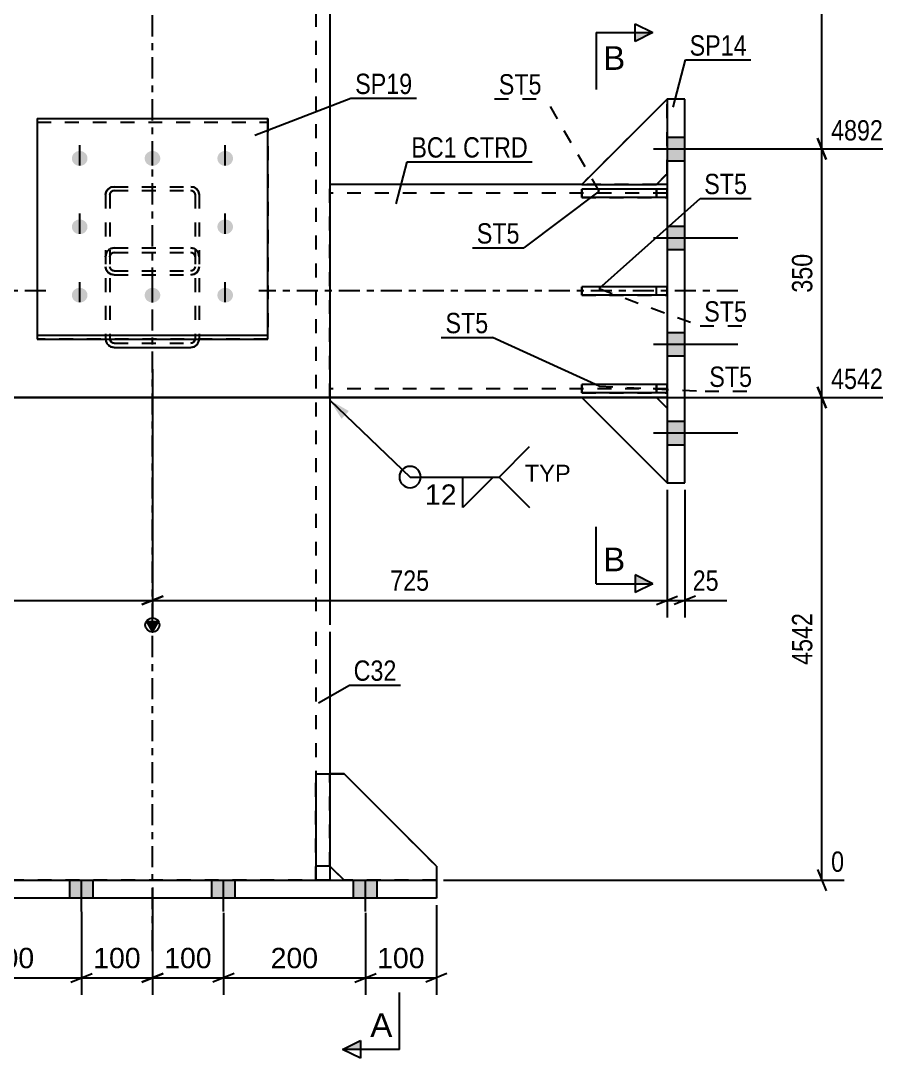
# Model space of a CAD drawing. Header units: millimetres. Extents: x -127 to 467, y -181 to 239.
# Drawn here: x -18.6 to 103.5, y -25.1 to 121.1 of the extents above; entities that cross this region are included whole.
import ezdxf

# ---------------------------------------------------------------- set-up
doc = ezdxf.new("R2010")
doc.units = ezdxf.units.MM
doc.linetypes.add('DXK_LINE_DOT2', pattern=[3.9198, 1.9599, -1.9599])
doc.linetypes.add('DXK_LINE_DOT3', pattern=[5.9187, 2.979, -0.9799, 0.9799, -0.9799])
doc.styles.add('Arial', font='ARIAL.TTF', dxfattribs={"height": 0.2})
doc.styles.add('Arial Narrow', font='ARIALN.TTF', dxfattribs={"height": 0.2})

# ---------------------------------------------------------------- blocks, each defined once
blk = doc.blocks.new('Bolt-339278888-2284 - 2271')
at = {"linetype": 'Continuous'}
for points in [[(-10.25, 100.62), (-10.48, 100.64), (-10.7, 100.71), (-10.89, 100.82), (-11.07, 100.97), (-11.2, 101.14), (-11.29, 101.34), (-11.34, 101.56), (-11.34, 101.78), (-11.29, 102), (-11.2, 102.2), (-11.07, 102.37), (-10.89, 102.52), (-10.7, 102.63), (-10.48, 102.7), (-10.25, 102.72), (-10.02, 102.7), (-9.8, 102.63), (-9.6, 102.52), (-9.43, 102.37), (-9.3, 102.2), (-9.2, 102), (-9.15, 101.78), (-9.15, 101.56), (-9.2, 101.34), (-9.3, 101.14), (-9.43, 100.97), (-9.6, 100.82), (-9.8, 100.71), (-10.02, 100.64)], [(0, 100.62), (-0.23, 100.64), (-0.45, 100.71), (-0.64, 100.82), (-0.82, 100.97), (-0.95, 101.14), (-1.04, 101.34), (-1.09, 101.56), (-1.09, 101.78), (-1.04, 102), (-0.95, 102.2), (-0.82, 102.37), (-0.64, 102.52), (-0.45, 102.63), (-0.23, 102.7), (0, 102.72), (0.23, 102.7), (0.45, 102.63), (0.65, 102.52), (0.82, 102.37), (0.95, 102.2), (1.05, 102), (1.1, 101.78), (1.1, 101.56), (1.05, 101.34), (0.95, 101.14), (0.82, 100.97), (0.65, 100.82), (0.45, 100.71), (0.23, 100.64)], [(10.25, 100.62), (10.02, 100.64), (9.8, 100.71), (9.61, 100.82), (9.43, 100.97), (9.3, 101.14), (9.21, 101.34), (9.16, 101.56), (9.16, 101.78), (9.21, 102), (9.3, 102.2), (9.43, 102.37), (9.61, 102.52), (9.8, 102.63), (10.02, 102.7), (10.25, 102.72), (10.48, 102.7), (10.7, 102.63), (10.9, 102.52), (11.07, 102.37), (11.2, 102.2), (11.3, 102), (11.35, 101.78), (11.35, 101.56), (11.3, 101.34), (11.2, 101.14), (11.07, 100.97), (10.9, 100.82), (10.7, 100.71), (10.48, 100.64)], [(-10.25, 91), (-10.48, 91.03), (-10.7, 91.09), (-10.89, 91.2), (-11.07, 91.35), (-11.2, 91.52), (-11.29, 91.72), (-11.34, 91.93), (-11.34, 92.15), (-11.29, 92.36), (-11.2, 92.56), (-11.07, 92.73), (-10.89, 92.87), (-10.7, 92.98), (-10.48, 93.05), (-10.25, 93.07), (-10.02, 93.05), (-9.8, 92.98), (-9.6, 92.87), (-9.43, 92.73), (-9.3, 92.56), (-9.2, 92.36), (-9.15, 92.15), (-9.15, 91.93), (-9.2, 91.72), (-9.3, 91.52), (-9.43, 91.35), (-9.6, 91.2), (-9.8, 91.09), (-10.02, 91.03)], [(10.25, 91), (10.02, 91.03), (9.8, 91.09), (9.61, 91.2), (9.43, 91.35), (9.3, 91.52), (9.21, 91.72), (9.16, 91.93), (9.16, 92.15), (9.21, 92.36), (9.3, 92.56), (9.43, 92.73), (9.61, 92.87), (9.8, 92.98), (10.02, 93.05), (10.25, 93.07), (10.48, 93.05), (10.7, 92.98), (10.9, 92.87), (11.07, 92.73), (11.2, 92.56), (11.3, 92.36), (11.35, 92.15), (11.35, 91.93), (11.3, 91.72), (11.2, 91.52), (11.07, 91.35), (10.9, 91.2), (10.7, 91.09), (10.48, 91.03)], [(-10.25, 81.37), (-10.48, 81.4), (-10.7, 81.46), (-10.89, 81.57), (-11.07, 81.71), (-11.2, 81.89), (-11.29, 82.09), (-11.34, 82.3), (-11.34, 82.51), (-11.29, 82.73), (-11.2, 82.92), (-11.07, 83.1), (-10.89, 83.24), (-10.7, 83.35), (-10.48, 83.42), (-10.25, 83.44), (-10.02, 83.42), (-9.8, 83.35), (-9.6, 83.24), (-9.43, 83.1), (-9.3, 82.92), (-9.2, 82.73), (-9.15, 82.51), (-9.15, 82.3), (-9.2, 82.09), (-9.3, 81.89), (-9.43, 81.71), (-9.6, 81.57), (-9.8, 81.46), (-10.02, 81.4)], [(0, 81.37), (-0.23, 81.4), (-0.45, 81.46), (-0.64, 81.57), (-0.82, 81.71), (-0.95, 81.89), (-1.04, 82.09), (-1.09, 82.3), (-1.09, 82.51), (-1.04, 82.73), (-0.95, 82.92), (-0.82, 83.1), (-0.64, 83.24), (-0.45, 83.35), (-0.23, 83.42), (0, 83.44), (0.23, 83.42), (0.45, 83.35), (0.65, 83.24), (0.82, 83.1), (0.95, 82.92), (1.05, 82.73), (1.1, 82.51), (1.1, 82.3), (1.05, 82.09), (0.95, 81.89), (0.82, 81.71), (0.65, 81.57), (0.45, 81.46), (0.23, 81.4)], [(10.25, 81.37), (10.02, 81.4), (9.8, 81.46), (9.61, 81.57), (9.43, 81.71), (9.3, 81.89), (9.21, 82.09), (9.16, 82.3), (9.16, 82.51), (9.21, 82.73), (9.3, 82.92), (9.43, 83.1), (9.61, 83.24), (9.8, 83.35), (10.02, 83.42), (10.25, 83.44), (10.48, 83.42), (10.7, 83.35), (10.9, 83.24), (11.07, 83.1), (11.2, 82.92), (11.3, 82.73), (11.35, 82.51), (11.35, 82.3), (11.3, 82.09), (11.2, 81.89), (11.07, 81.71), (10.9, 81.57), (10.7, 81.46), (10.48, 81.4)]]:
    blk.add_hatch(color=1, dxfattribs=at).paths.add_polyline_path(points)
at = {"color": 1, "linetype": 'Continuous'}
for p, q in [((-10.25, 100.68), (-10.25, 103.52)), ((0, 100.68), (0, 103.52)), ((10.25, 100.68), (10.25, 103.52)), ((-10.25, 91.05), (-10.25, 93.89)), ((10.25, 91.05), (10.25, 93.89)), ((-10.25, 81.41), (-10.25, 84.25)), ((0, 81.41), (0, 84.25)), ((10.25, 81.41), (10.25, 84.25))]:
    blk.add_line(p, q, dxfattribs=at)
blk = doc.blocks.new('Part-339278888-2419 - 2271')
at = {"color": 2, "linetype": 'Continuous'}
for p, q in [((72.5, 110), (60.5, 98)), ((71, 98), (72.5, 99.5)), ((60.5, 98), (71, 98))]:
    blk.add_line(p, q, dxfattribs=at)
at = {"color": 7, "linetype": 'DXK_LINE_DOT2'}
blk.add_line((72.5, 99.5), (72.5, 110), dxfattribs=at)
blk = doc.blocks.new('Part-339278888-2292 - 2271')
at = {"color": 2, "linetype": 'Continuous'}
for p, q in [((72.5, 69.85), (60.5, 69.85)), ((60.5, 68.65), (60.5, 69.85)), ((72.5, 69.85), (72.5, 68.65)), ((72.5, 68.65), (60.5, 68.65))]:
    blk.add_line(p, q, dxfattribs=at)
at = {"color": 7, "linetype": 'DXK_LINE_DOT2'}
blk.add_line((71, 68.65), (71, 69.85), dxfattribs=at)
blk = doc.blocks.new('Part-339278888-2289 - 2271')
at = {"color": 2, "linetype": 'Continuous'}
for p, q in [((-16.25, 107.31), (-16.25, 76.22)), ((-16.25, 107.31), (16.25, 107.31)), ((16.25, 76.22), (16.25, 107.31)), ((-16.25, 76.77), (16.25, 76.77)), ((-16.25, 76.22), (16.25, 76.22))]:
    blk.add_line(p, q, dxfattribs=at)
at = {"color": 7, "linetype": 'DXK_LINE_DOT2'}
blk.add_line((-16.25, 106.76), (16.25, 106.76), dxfattribs=at)
blk = doc.blocks.new('Part-339278888-2291 - 2271')
at = {"color": 7, "linetype": 'DXK_LINE_DOT2'}
for p, q in [((72.5, 69.85), (60.5, 69.85)), ((60.5, 69.85), (60.5, 68.65)), ((71, 69.85), (71, 68.65)), ((72.5, 68.65), (72.5, 69.85)), ((60.5, 68.65), (72.5, 68.65))]:
    blk.add_line(p, q, dxfattribs=at)
blk = doc.blocks.new('Part-339278888-2420 - 2271')
at = {"color": 2, "linetype": 'Continuous'}
for p, q in [((72.5, 83.6), (60.5, 83.6)), ((60.5, 82.4), (60.5, 83.6)), ((72.5, 83.6), (72.5, 82.4)), ((72.5, 82.4), (60.5, 82.4))]:
    blk.add_line(p, q, dxfattribs=at)
at = {"color": 7, "linetype": 'DXK_LINE_DOT2'}
blk.add_line((71, 82.4), (71, 83.6), dxfattribs=at)
blk = doc.blocks.new('Part-339278888-2295 - 2271')
at = {"color": 2, "linetype": 'Continuous'}
for p, q in [((-72.5, 98), (-71, 98)), ((-60.5, 98), (-25, 98)), ((-72.5, 68), (-71, 68)), ((-60.5, 68), (-25, 68))]:
    blk.add_line(p, q, dxfattribs=at)
at = {"color": 7, "linetype": 'DXK_LINE_DOT2'}
for p, q in [((-72.5, 68), (-72.5, 98)), ((-71, 98), (-60.5, 98)), ((-25, 98), (-25, 68)), ((-72.5, 96.8), (-25, 96.8)), ((-72.5, 69.2), (-25, 69.2)), ((-71, 68), (-60.5, 68))]:
    blk.add_line(p, q, dxfattribs=at)
at = {"color": 7, "linetype": 'DXK_LINE_DOT3'}
blk.add_line((-15, 83), (-82.5, 83), dxfattribs=at)
blk = doc.blocks.new('Part-339278888-2375 - 2271')
at = {"color": 7, "linetype": 'DXK_LINE_DOT2'}
for p, q in [((25, 2), (25, 15)), ((25, 15), (27, 15)), ((27, 15), (40, 2)), ((27, 0), (25, 2)), ((40, 2), (40, 0)), ((40, 0), (27, 0))]:
    blk.add_line(p, q, dxfattribs=at)
blk = doc.blocks.new('Part-339278888-2422 - 2271')
at = {"color": 7, "linetype": 'DXK_LINE_DOT2'}
for p, q in [((72.5, 83.6), (60.5, 83.6)), ((60.5, 83.6), (60.5, 82.4)), ((71, 82.4), (71, 83.6)), ((72.5, 82.4), (72.5, 83.6)), ((60.5, 82.4), (72.5, 82.4))]:
    blk.add_line(p, q, dxfattribs=at)
blk = doc.blocks.new('Part-339278888-2416 - 2271')
at = {"color": 7, "linetype": 'DXK_LINE_DOT2'}
for p, q in [((60.5, 68), (71, 68)), ((72.5, 56), (60.5, 68)), ((71, 68), (72.5, 66.5)), ((72.5, 66.5), (72.5, 56))]:
    blk.add_line(p, q, dxfattribs=at)
blk = doc.blocks.new('Part-339278888-2373 - 2271')
at = {"color": 7, "linetype": 'DXK_LINE_DOT2'}
for p, q in [((-6.6, 96.57), (-6.51, 97)), ((-6.6, 96.57), (-6.6, 76.31)), ((-6.51, 97), (-6.25, 97.36)), ((-6.25, 97.36), (-5.86, 97.61)), ((-5.95, 96.78), (-6, 96.57)), ((-6, 96.57), (-6, 76.31)), ((-5.82, 96.96), (-5.95, 96.78)), ((-5.86, 97.61), (-5.4, 97.69)), ((-5.63, 97.09), (-5.82, 96.96)), ((-5.4, 97.13), (-5.63, 97.09)), ((-5.4, 97.69), (5.4, 97.69)), ((-5.4, 97.13), (5.4, 97.13)), ((5.4, 97.69), (5.86, 97.61)), ((5.63, 97.09), (5.4, 97.13)), ((5.83, 96.96), (5.63, 97.09)), ((5.96, 96.78), (5.83, 96.96)), ((5.86, 97.61), (6.25, 97.36)), ((6, 96.57), (5.96, 96.78)), ((6, 96.57), (6, 76.31)), ((6.25, 97.36), (6.51, 97)), ((6.51, 97), (6.6, 96.57)), ((6.6, 96.57), (6.6, 76.31)), ((-6.51, 88.29), (-6.6, 87.8)), ((-6, 87.8), (-5.95, 88.04)), ((-5.95, 88.04), (-5.82, 88.25)), ((-5.4, 89.08), (-5.86, 88.98)), ((-5.82, 88.25), (-5.63, 88.39)), ((-5.63, 88.39), (-5.4, 88.44)), ((-5.4, 89.08), (5.4, 89.08)), ((-5.4, 88.44), (5.4, 88.44)), ((5.86, 88.98), (5.4, 89.08)), ((5.4, 88.44), (5.63, 88.39)), ((5.63, 88.39), (5.83, 88.25)), ((5.83, 88.25), (5.96, 88.04)), ((5.96, 88.04), (6, 87.8)), ((6.6, 87.8), (6.51, 88.29)), ((-6.51, 85.99), (-6.6, 86.42)), ((-6, 86.42), (-5.95, 86.2)), ((5.96, 86.2), (6, 86.42)), ((6.6, 86.42), (6.51, 85.99)), ((-6.25, 85.62), (-6.51, 85.99)), ((-5.86, 85.37), (-6.25, 85.62)), ((-5.95, 86.2), (-5.82, 86.02)), ((-5.4, 85.29), (-5.86, 85.37)), ((-5.82, 86.02), (-5.63, 85.9)), ((-5.63, 85.9), (-5.4, 85.85)), ((-5.4, 85.85), (5.4, 85.85)), ((-5.4, 85.29), (5.4, 85.29)), ((5.4, 85.85), (5.63, 85.9)), ((5.86, 85.37), (5.4, 85.29)), ((5.63, 85.9), (5.83, 86.02)), ((5.83, 86.02), (5.96, 86.2)), ((6.25, 85.62), (5.86, 85.37)), ((6.51, 85.99), (6.25, 85.62)), ((-6.6, 76.31), (-6.51, 75.82)), ((-5.95, 76.06), (-6, 76.31)), ((-5.82, 75.85), (-5.95, 76.06)), ((5.96, 76.06), (5.83, 75.85)), ((6, 76.31), (5.96, 76.06)), ((6.51, 75.82), (6.6, 76.31)), ((-5.86, 75.13), (-5.4, 75.03)), ((-5.63, 75.72), (-5.82, 75.85)), ((-5.4, 75.67), (-5.63, 75.72)), ((-5.4, 75.67), (5.4, 75.67)), ((-5.4, 75.03), (5.4, 75.03)), ((5.63, 75.72), (5.4, 75.67)), ((5.4, 75.03), (5.86, 75.13)), ((5.83, 75.85), (5.63, 75.72))]:
    blk.add_line(p, q, dxfattribs=at)
for centre, start, end in [((-5.35, 87.85), 114.32, 159.2417), ((5.35, 87.85), 20.7583, 65.68), ((-5.35, 76.26), 200.7583, 245.68), ((5.35, 76.26), 294.32, 339.2417)]:
    blk.add_arc(centre, 1.24, start, end, dxfattribs=at)
blk = doc.blocks.new('Part-339278888-2385 - 2271')
at = {"color": 7, "linetype": 'DXK_LINE_DOT2'}
for p, q in [((-6.51, 97), (-6.6, 96.57)), ((-6.6, 96.57), (-6.6, 76.31)), ((-6.25, 97.36), (-6.51, 97)), ((-5.86, 97.61), (-6.25, 97.36)), ((-6, 96.57), (-5.95, 96.78)), ((-6, 96.57), (-6, 76.31)), ((-5.95, 96.78), (-5.82, 96.96)), ((-5.4, 97.69), (-5.86, 97.61)), ((-5.82, 96.96), (-5.63, 97.09)), ((-5.63, 97.09), (-5.4, 97.13)), ((-5.4, 97.69), (5.4, 97.69)), ((-5.4, 97.13), (5.4, 97.13)), ((5.86, 97.61), (5.4, 97.69)), ((5.4, 97.13), (5.63, 97.09)), ((5.63, 97.09), (5.83, 96.96)), ((5.83, 96.96), (5.96, 96.78)), ((6.25, 97.36), (5.86, 97.61)), ((5.96, 96.78), (6, 96.57)), ((6, 96.57), (6, 76.31)), ((6.51, 97), (6.25, 97.36)), ((6.6, 96.57), (6.51, 97)), ((6.6, 96.57), (6.6, 76.31)), ((-6.6, 87.8), (-6.51, 88.29)), ((-5.95, 88.04), (-6, 87.8)), ((-5.82, 88.25), (-5.95, 88.04)), ((-5.86, 88.98), (-5.4, 89.08)), ((-5.63, 88.39), (-5.82, 88.25)), ((-5.4, 88.44), (-5.63, 88.39)), ((-5.4, 89.08), (5.4, 89.08)), ((-5.4, 88.44), (5.4, 88.44)), ((5.4, 89.08), (5.86, 88.98)), ((5.63, 88.39), (5.4, 88.44)), ((5.83, 88.25), (5.63, 88.39)), ((5.96, 88.04), (5.83, 88.25)), ((6, 87.8), (5.96, 88.04)), ((6.51, 88.29), (6.6, 87.8)), ((-6.6, 86.42), (-6.51, 85.99)), ((-5.95, 86.2), (-6, 86.42)), ((6, 86.42), (5.96, 86.2)), ((6.51, 85.99), (6.6, 86.42)), ((-6.51, 85.99), (-6.25, 85.62)), ((-6.25, 85.62), (-5.86, 85.37)), ((-5.82, 86.02), (-5.95, 86.2)), ((-5.86, 85.37), (-5.4, 85.29)), ((-5.63, 85.9), (-5.82, 86.02)), ((-5.4, 85.85), (-5.63, 85.9)), ((-5.4, 85.85), (5.4, 85.85)), ((-5.4, 85.29), (5.4, 85.29)), ((5.63, 85.9), (5.4, 85.85)), ((5.4, 85.29), (5.86, 85.37)), ((5.83, 86.02), (5.63, 85.9)), ((5.96, 86.2), (5.83, 86.02)), ((5.86, 85.37), (6.25, 85.62)), ((6.25, 85.62), (6.51, 85.99)), ((-6.58, 76.22), (-6.6, 76.31)), ((-6, 76.31), (-5.95, 76.06)), ((-5.95, 76.06), (-5.82, 75.85)), ((5.83, 75.85), (5.96, 76.06)), ((5.96, 76.06), (6, 76.31)), ((6.6, 76.31), (6.59, 76.22)), ((-5.82, 75.85), (-5.63, 75.72)), ((-5.63, 75.72), (-5.4, 75.67)), ((-5.4, 75.67), (5.4, 75.67)), ((5.4, 75.67), (5.63, 75.72)), ((5.63, 75.72), (5.83, 75.85))]:
    blk.add_line(p, q, dxfattribs=at)
at = {"color": 2, "linetype": 'Continuous'}
for p, q in [((-6.51, 75.82), (-6.58, 76.22)), ((6.59, 76.22), (6.51, 75.82)), ((-5.4, 75.03), (-5.86, 75.13)), ((-5.4, 75.03), (5.4, 75.03)), ((5.86, 75.13), (5.4, 75.03))]:
    blk.add_line(p, q, dxfattribs=at)
at = {"color": 7, "linetype": 'DXK_LINE_DOT2'}
for centre, start, end in [((-5.35, 87.85), 114.32, 159.2417), ((5.35, 87.85), 20.7583, 65.68)]:
    blk.add_arc(centre, 1.24, start, end, dxfattribs=at)
at = {"color": 2, "linetype": 'Continuous'}
for centre, start, end in [((-5.35, 76.26), 200.7583, 245.68), ((5.35, 76.26), 294.32, 339.2417)]:
    blk.add_arc(centre, 1.24, start, end, dxfattribs=at)
blk = doc.blocks.new('Part-339278888-2400 - 2271')
at = {"color": 2, "linetype": 'Continuous'}
for p, q in [((72.5, 110), (72.5, 56)), ((75, 110), (72.5, 110)), ((75, 56), (75, 110)), ((72.5, 56), (75, 56))]:
    blk.add_line(p, q, dxfattribs=at)
blk = doc.blocks.new('Part-339278888-2417 - 2271')
at = {"color": 2, "linetype": 'Continuous'}
for p, q in [((60.5, 68), (71, 68)), ((60.5, 68), (72.5, 56)), ((71, 68), (72.5, 66.5))]:
    blk.add_line(p, q, dxfattribs=at)
at = {"color": 7, "linetype": 'DXK_LINE_DOT2'}
blk.add_line((72.5, 66.5), (72.5, 56), dxfattribs=at)
blk = doc.blocks.new('Part-339278888-2418 - 2271')
at = {"color": 7, "linetype": 'DXK_LINE_DOT2'}
for p, q in [((72.5, 110), (60.5, 98)), ((72.5, 99.5), (72.5, 110)), ((71, 98), (72.5, 99.5)), ((60.5, 98), (71, 98))]:
    blk.add_line(p, q, dxfattribs=at)
blk = doc.blocks.new('Part-339278888-2421 - 2271')
at = {"color": 2, "linetype": 'Continuous'}
for p, q in [((72.5, 97.35), (60.5, 97.35)), ((60.5, 96.15), (60.5, 97.35)), ((72.5, 97.35), (72.5, 96.15)), ((72.5, 96.15), (60.5, 96.15))]:
    blk.add_line(p, q, dxfattribs=at)
at = {"color": 7, "linetype": 'DXK_LINE_DOT2'}
blk.add_line((71, 96.15), (71, 97.35), dxfattribs=at)
blk = doc.blocks.new('Part-339278888-2423 - 2271')
at = {"color": 7, "linetype": 'DXK_LINE_DOT2'}
for p, q in [((72.5, 97.35), (60.5, 97.35)), ((60.5, 97.35), (60.5, 96.15)), ((71, 97.35), (71, 96.15)), ((72.5, 96.15), (72.5, 97.35)), ((60.5, 96.15), (72.5, 96.15))]:
    blk.add_line(p, q, dxfattribs=at)
blk = doc.blocks.new('Part-339278888-2430 - 2271')
at = {"color": 2, "linetype": 'Continuous'}
for p, q in [((60.5, 98), (25, 98)), ((72.5, 98), (71, 98)), ((60.5, 68), (25, 68)), ((72.5, 68), (71, 68))]:
    blk.add_line(p, q, dxfattribs=at)
at = {"color": 7, "linetype": 'DXK_LINE_DOT2'}
for p, q in [((25, 68), (25, 98)), ((71, 98), (60.5, 98)), ((72.5, 98), (72.5, 68)), ((72.5, 96.8), (25, 96.8)), ((72.5, 69.2), (25, 69.2)), ((71, 68), (60.5, 68))]:
    blk.add_line(p, q, dxfattribs=at)
at = {"color": 7, "linetype": 'DXK_LINE_DOT3'}
blk.add_line((82.5, 83), (15, 83), dxfattribs=at)
blk = doc.blocks.new('Part-339278888-2436 - 2271')
at = {"color": 7, "linetype": 'DXK_LINE_DOT2'}
for p, q in [((-16.25, 107.31), (-16.25, 76.22)), ((-16.25, 107.31), (16.25, 107.31)), ((-16.25, 106.76), (16.25, 106.76)), ((16.25, 107.31), (16.25, 76.22)), ((-16.25, 76.77), (16.25, 76.77)), ((16.25, 76.22), (-16.25, 76.22))]:
    blk.add_line(p, q, dxfattribs=at)
blk = doc.blocks.new('Part-339278888-2442 - 2271')
at = {"color": 2, "linetype": 'Continuous'}
for p, q in [((27, 15), (25, 15)), ((40, 2), (27, 15)), ((27, 0), (25, 2)), ((40, 2), (40, 0))]:
    blk.add_line(p, q, dxfattribs=at)
at = {"color": 7, "linetype": 'DXK_LINE_DOT2'}
for p, q in [((25, 2), (25, 15)), ((40, 0), (27, 0))]:
    blk.add_line(p, q, dxfattribs=at)
blk = doc.blocks.new('Part-339278888-2443 - 2271')
at = {"color": 7, "linetype": 'DXK_LINE_DOT2'}
for p, q in [((23, 0), (23, 15)), ((23, 15), (25, 15)), ((25, 15), (25, 0)), ((25, 2), (23, 2)), ((25, 0), (23, 0))]:
    blk.add_line(p, q, dxfattribs=at)
blk = doc.blocks.new('Bolt-339278888-2452 - 2271')
at = {"linetype": 'Continuous'}
for points in [[(-28.35, 0), (-31.65, 0), (-31.65, -2.5), (-28.35, -2.5)], [(-28.35, 0), (-31.65, 0), (-31.65, -2.5), (-28.35, -2.5)], [(-28.35, 0), (-31.65, 0), (-31.65, -2.5), (-28.35, -2.5)], [(-28.35, 0), (-31.65, 0), (-31.65, -2.5), (-28.35, -2.5)], [(-8.35, 0), (-11.65, 0), (-11.65, -2.5), (-8.35, -2.5)], [(-8.35, 0), (-11.65, 0), (-11.65, -2.5), (-8.35, -2.5)], [(11.65, 0), (8.35, 0), (8.35, -2.5), (11.65, -2.5)], [(11.65, 0), (8.35, 0), (8.35, -2.5), (11.65, -2.5)], [(31.65, 0), (28.35, 0), (28.35, -2.5), (31.65, -2.5)], [(31.65, 0), (28.35, 0), (28.35, -2.5), (31.65, -2.5)], [(31.65, 0), (28.35, 0), (28.35, -2.5), (31.65, -2.5)], [(31.65, 0), (28.35, 0), (28.35, -2.5), (31.65, -2.5)]]:
    blk.add_hatch(color=1, dxfattribs=at).paths.add_polyline_path(points)
at = {"color": 1, "linetype": 'Continuous'}
for p, q in [((-31.65, -2.5), (-31.65, 0)), ((-31.65, -2.5), (-31.65, 0)), ((-31.65, -2.5), (-31.65, 0)), ((-31.65, -2.5), (-31.65, 0)), ((-30, -4.4), (-30, 0)), ((-30, -4.4), (-30, 0)), ((-30, -4.4), (-30, 0)), ((-30, -4.4), (-30, 0)), ((-28.35, -2.5), (-28.35, 0)), ((-28.35, -2.5), (-28.35, 0)), ((-28.35, -2.5), (-28.35, 0)), ((-28.35, -2.5), (-28.35, 0)), ((-11.65, -2.5), (-11.65, 0)), ((-11.65, -2.5), (-11.65, 0)), ((-10, -4.4), (-10, 0)), ((-10, -4.4), (-10, 0)), ((-8.35, -2.5), (-8.35, 0)), ((-8.35, -2.5), (-8.35, 0)), ((8.35, -2.5), (8.35, 0)), ((8.35, -2.5), (8.35, 0)), ((10, -4.4), (10, 0)), ((10, -4.4), (10, 0)), ((11.65, -2.5), (11.65, 0)), ((11.65, -2.5), (11.65, 0)), ((28.35, -2.5), (28.35, 0)), ((28.35, -2.5), (28.35, 0)), ((28.35, -2.5), (28.35, 0)), ((28.35, -2.5), (28.35, 0)), ((30, -4.4), (30, 0)), ((30, -4.4), (30, 0)), ((30, -4.4), (30, 0)), ((30, -4.4), (30, 0)), ((31.65, -2.5), (31.65, 0)), ((31.65, -2.5), (31.65, 0)), ((31.65, -2.5), (31.65, 0)), ((31.65, -2.5), (31.65, 0))]:
    blk.add_line(p, q, dxfattribs=at)
blk = doc.blocks.new('Bolt-339278888-2453 - 2271')
at = {"color": 1, "linetype": 'DXK_LINE_DOT2'}
for p, q in [((-10.25, 100.68), (-10.25, 103.52)), ((0, 100.68), (0, 103.52)), ((10.25, 100.68), (10.25, 103.52)), ((-10.25, 91.05), (-10.25, 93.89)), ((10.25, 91.05), (10.25, 93.89)), ((-10.25, 81.41), (-10.25, 84.25)), ((0, 81.41), (0, 84.25)), ((10.25, 81.41), (10.25, 84.25))]:
    blk.add_line(p, q, dxfattribs=at)
blk = doc.blocks.new('Bolt-339278888-2456 - 2271')
at = {"linetype": 'Continuous'}
for points in [[(72.5, 104.65), (72.5, 101.35), (75, 101.35), (75, 104.65)], [(72.5, 104.65), (72.5, 101.35), (75, 101.35), (75, 104.65)], [(72.5, 104.65), (72.5, 101.35), (75, 101.35), (75, 104.65)], [(72.5, 92.15), (72.5, 88.85), (75, 88.85), (75, 92.15)], [(72.5, 92.15), (72.5, 88.85), (75, 88.85), (75, 92.15)], [(72.5, 77.15), (72.5, 73.85), (75, 73.85), (75, 77.15)], [(72.5, 77.15), (72.5, 73.85), (75, 73.85), (75, 77.15)], [(72.5, 64.65), (72.5, 61.35), (75, 61.35), (75, 64.65)], [(72.5, 64.65), (72.5, 61.35), (75, 61.35), (75, 64.65)], [(72.5, 64.65), (72.5, 61.35), (75, 61.35), (75, 64.65)]]:
    blk.add_hatch(color=1, dxfattribs=at).paths.add_polyline_path(points)
at = {"color": 1, "linetype": 'Continuous'}
for p, q in [((72.5, 104.65), (75, 104.65)), ((72.5, 104.65), (75, 104.65)), ((72.5, 104.65), (75, 104.65)), ((70.6, 103), (82.5, 103)), ((70.6, 103), (82.5, 103)), ((70.6, 103), (82.5, 103)), ((72.5, 101.35), (75, 101.35)), ((72.5, 101.35), (75, 101.35)), ((72.5, 101.35), (75, 101.35)), ((72.5, 92.15), (75, 92.15)), ((72.5, 92.15), (75, 92.15)), ((70.6, 90.5), (82.5, 90.5)), ((70.6, 90.5), (82.5, 90.5)), ((72.5, 88.85), (75, 88.85)), ((72.5, 88.85), (75, 88.85)), ((72.5, 77.15), (75, 77.15)), ((72.5, 77.15), (75, 77.15)), ((70.6, 75.5), (82.5, 75.5)), ((70.6, 75.5), (82.5, 75.5)), ((72.5, 73.85), (75, 73.85)), ((72.5, 73.85), (75, 73.85)), ((72.5, 64.65), (75, 64.65)), ((72.5, 64.65), (75, 64.65)), ((72.5, 64.65), (75, 64.65)), ((70.6, 63), (82.5, 63)), ((70.6, 63), (82.5, 63)), ((70.6, 63), (82.5, 63)), ((72.5, 61.35), (75, 61.35)), ((72.5, 61.35), (75, 61.35)), ((72.5, 61.35), (75, 61.35))]:
    blk.add_line(p, q, dxfattribs=at)
blk = doc.blocks.new('Part-339278888-2459 - 2271')
at = {"linetype": 'Continuous'}
blk.add_hatch(color=2, dxfattribs=at).paths.add_polyline_path([(0, 35.06), (-0.8, 36.46), (0.8, 36.46)])
at = {"color": 7, "linetype": 'DXK_LINE_DOT3'}
for p, q in [((0, 36), (0, 130)), ((0, -10), (0, 35))]:
    blk.add_line(p, q, dxfattribs=at)
at = {"color": 7, "linetype": 'DXK_LINE_DOT2'}
for p, q in [((23, 130), (23, 36)), ((23, 35), (23, 0)), ((25, 15), (25, 0)), ((25, 0), (-25, 0))]:
    blk.add_line(p, q, dxfattribs=at)
at = {"color": 2, "linetype": 'Continuous'}
for p, q in [((25, 130), (25, 36)), ((0, 35.06), (-0.8, 36.46)), ((-0.8, 36.46), (0.8, 36.46)), ((0.8, 36.46), (0, 35.06)), ((25, 35), (25, 15))]:
    blk.add_line(p, q, dxfattribs=at)
blk.add_circle((0, 35.96), 1, dxfattribs=at)
blk = doc.blocks.new('Part-339278888-2464 - 2271')
at = {"color": 2, "linetype": 'Continuous'}
for p, q in [((-40, -2.5), (-40, 0)), ((-40, 0), (40, 0)), ((40, 0), (40, -2.5)), ((40, -2.5), (-40, -2.5))]:
    blk.add_line(p, q, dxfattribs=at)
blk = doc.blocks.new('Part-339278888-2466 - 2271')
at = {"color": 2, "linetype": 'Continuous'}
for p, q in [((23, 15), (23, 0)), ((23, 15), (25, 15)), ((25, 15), (25, 0)), ((25, 2), (23, 2)), ((23, 0), (25, 0))]:
    blk.add_line(p, q, dxfattribs=at)
blk = doc.blocks.new('StraightDimension-339278888-14869 - 2271')
at = {"color": 7, "linetype": 'Continuous'}
for p, q in [((0, -1), (0, -16.13)), ((-10, -4.46), (-10, -16.13)), ((-11.5, -14.33), (-8.5, -13.13)), ((1.5, -13.13), (-1.5, -14.33)), ((-10, -13.73), (0, -13.73))]:
    blk.add_line(p, q, dxfattribs=at)
at = {"color": 0}
blk.add_wipeout([(-1.06, -12.98), (-1.06, -8.78), (-8.94, -8.78), (-8.94, -12.98)], dxfattribs=at)
at = {"color": 3, "style": 'Arial'}
blk.add_text('100', height=2.865, dxfattribs=at).set_placement((-8.34, -12.38))
blk = doc.blocks.new('StraightDimension-339278888-14866 - 2271')
at = {"color": 7, "linetype": 'Continuous'}
for p, q in [((40, -3.5), (40, -16.13)), ((30, -4.57), (30, -16.13)), ((28.5, -14.33), (31.5, -13.13)), ((41.5, -13.13), (38.5, -14.33)), ((30, -13.73), (40, -13.73))]:
    blk.add_line(p, q, dxfattribs=at)
at = {"color": 0}
blk.add_wipeout([(38.94, -12.98), (38.94, -8.78), (31.06, -8.78), (31.06, -12.98)], dxfattribs=at)
at = {"color": 3, "style": 'Arial'}
blk.add_text('100', height=2.865, dxfattribs=at).set_placement((31.66, -12.38))
blk = doc.blocks.new('StraightDimension-339278888-15033 - 2271')
at = {"color": 7, "linetype": 'Continuous'}
for p, q in [((-90.21, 101.5), (-91.41, 104.5)), ((-79.02, 103), (-99.43, 103)), ((-90.81, 68), (-90.81, 103)), ((-91.41, 69.5), (-90.21, 66.5)), ((71.5, 68), (-99.43, 68))]:
    blk.add_line(p, q, dxfattribs=at)
at = {"color": 0}
blk.add_wipeout([(-91.56, 88.84), (-95.76, 88.84), (-95.76, 82.16), (-91.56, 82.16)], dxfattribs=at)
at = {"color": 3, "style": 'Arial Narrow'}
blk.add_text('350', height=2.863, rotation=90.0002, dxfattribs=at).set_placement((-92.16, 82.76))
at = {"color": 0, "linetype": 'Continuous'}
blk.add_wipeout([(-91.51, 103.6), (-91.51, 107.8), (-100.03, 107.8), (-100.03, 103.6)], dxfattribs=at)
at = {"color": 3, "linetype": 'Continuous', "style": 'Arial Narrow'}
blk.add_text('4892', height=2.863, dxfattribs=at).set_placement((-99.43, 104.2))
blk = doc.blocks.new('StraightDimension-339278888-5265 - 2271')
at = {"color": 7, "linetype": 'Continuous'}
for p, q in [((72.5, 55), (72.5, 37.03)), ((75, 55), (75, 37.03)), ((71, 38.83), (74, 40.03)), ((76.5, 40.03), (73.5, 38.83)), ((72.5, 39.43), (75, 39.43)), ((75, 39.43), (80.91, 39.43)), ((75, 39.43), (80.91, 39.43))]:
    blk.add_line(p, q, dxfattribs=at)
at = {"color": 0}
blk.add_wipeout([(80.38, 40.18), (80.38, 44.38), (75.52, 44.38), (75.52, 40.18)], dxfattribs=at)
at = {"color": 3, "style": 'Arial Narrow'}
blk.add_text('25', height=2.863, dxfattribs=at).set_placement((76.12, 40.78))
blk = doc.blocks.new('StraightDimension-339278888-5266 - 2271')
at = {"color": 7, "linetype": 'Continuous'}
for p, q in [((0, 71.98), (0, 37.03)), ((72.5, 55), (72.5, 37.03)), ((1.5, 40.03), (-1.5, 38.83)), ((71, 38.83), (74, 40.03)), ((0, 39.43), (72.5, 39.43))]:
    blk.add_line(p, q, dxfattribs=at)
at = {"color": 0}
blk.add_wipeout([(39.59, 40.18), (39.59, 44.38), (32.91, 44.38), (32.91, 40.18)], dxfattribs=at)
at = {"color": 3, "style": 'Arial Narrow'}
blk.add_text('725', height=2.863, dxfattribs=at).set_placement((33.51, 40.78))
blk = doc.blocks.new('StraightDimension-339278888-5267 - 2271')
at = {"color": 7, "linetype": 'Continuous'}
for p, q in [((0, 71.98), (0, 37.03)), ((-72.5, 55), (-72.5, 37.03)), ((-71, 40.03), (-74, 38.83)), ((-1.5, 38.83), (1.5, 40.03)), ((-72.5, 39.43), (0, 39.43))]:
    blk.add_line(p, q, dxfattribs=at)
at = {"color": 0}
blk.add_wipeout([(-32.91, 40.18), (-32.91, 44.38), (-39.59, 44.38), (-39.59, 40.18)], dxfattribs=at)
at = {"color": 3, "style": 'Arial Narrow'}
blk.add_text('725', height=2.863, dxfattribs=at).set_placement((-38.99, 40.78))
blk = doc.blocks.new('StraightDimension-339278888-14867 - 2271')
at = {"color": 7, "linetype": 'Continuous'}
for p, q in [((10, -4.57), (10, -16.13)), ((30, -4.57), (30, -16.13)), ((11.5, -13.13), (8.5, -14.33)), ((28.5, -14.33), (31.5, -13.13)), ((10, -13.73), (30, -13.73))]:
    blk.add_line(p, q, dxfattribs=at)
at = {"color": 0}
blk.add_wipeout([(23.94, -12.98), (23.94, -8.78), (16.06, -8.78), (16.06, -12.98)], dxfattribs=at)
at = {"color": 3, "style": 'Arial'}
blk.add_text('200', height=2.865, dxfattribs=at).set_placement((16.66, -12.38))
blk = doc.blocks.new('StraightDimension-339278888-14868 - 2271')
at = {"color": 7, "linetype": 'Continuous'}
for p, q in [((0, -1), (0, -16.13)), ((10, -4.57), (10, -16.13)), ((-1.5, -14.33), (1.5, -13.13)), ((11.5, -13.13), (8.5, -14.33)), ((0, -13.73), (10, -13.73))]:
    blk.add_line(p, q, dxfattribs=at)
at = {"color": 0}
blk.add_wipeout([(8.94, -12.98), (8.94, -8.78), (1.06, -8.78), (1.06, -12.98)], dxfattribs=at)
at = {"color": 3, "style": 'Arial'}
blk.add_text('100', height=2.865, dxfattribs=at).set_placement((1.66, -12.38))
blk = doc.blocks.new('StraightDimension-339278888-14870 - 2271')
at = {"color": 7, "linetype": 'Continuous'}
for p, q in [((-30, -4.46), (-30, -16.13)), ((-10, -4.46), (-10, -16.13)), ((-28.5, -13.13), (-31.5, -14.33)), ((-11.5, -14.33), (-8.5, -13.13)), ((-30, -13.73), (-10, -13.73))]:
    blk.add_line(p, q, dxfattribs=at)
at = {"color": 0}
blk.add_wipeout([(-16.06, -12.98), (-16.06, -8.78), (-23.94, -8.78), (-23.94, -12.98)], dxfattribs=at)
at = {"color": 3, "style": 'Arial'}
blk.add_text('200', height=2.865, dxfattribs=at).set_placement((-23.34, -12.38))
blk = doc.blocks.new('StraightDimension-339278888-15032 - 2271')
at = {"color": 7, "linetype": 'Continuous'}
for p, q in [((-90.21, 149.5), (-91.41, 152.5)), ((74, 151), (-99.43, 151)), ((-90.81, 103), (-90.81, 151)), ((-91.41, 104.5), (-90.21, 101.5)), ((-79.02, 103), (-99.43, 103))]:
    blk.add_line(p, q, dxfattribs=at)
at = {"color": 0}
blk.add_wipeout([(-91.56, 131.26), (-95.76, 131.26), (-95.76, 122.74), (-91.56, 122.74)], dxfattribs=at)
at = {"color": 3, "style": 'Arial Narrow'}
blk.add_text('2840', height=2.863, rotation=90.0002, dxfattribs=at).set_placement((-92.16, 123.34))
at = {"color": 0, "linetype": 'Continuous'}
blk.add_wipeout([(-91.51, 151.6), (-91.51, 155.8), (-100.03, 155.8), (-100.03, 151.6)], dxfattribs=at)
at = {"color": 3, "linetype": 'Continuous', "style": 'Arial Narrow'}
blk.add_text('7732', height=2.863, dxfattribs=at).set_placement((-99.43, 152.2))
blk = doc.blocks.new('StraightDimension-339278888-15034 - 2271')
at = {"color": 7, "linetype": 'Continuous'}
for p, q in [((-90.21, 66.5), (-91.41, 69.5)), ((71.5, 68), (-99.43, 68)), ((-90.81, 0), (-90.81, 68)), ((-91.41, 1.5), (-90.21, -1.5)), ((-41, 0), (-93.94, 0))]:
    blk.add_line(p, q, dxfattribs=at)
at = {"color": 0}
blk.add_wipeout([(-91.56, 38.26), (-95.76, 38.26), (-95.76, 29.74), (-91.56, 29.74)], dxfattribs=at)
at = {"color": 3, "style": 'Arial Narrow'}
blk.add_text('4542', height=2.863, rotation=90.0002, dxfattribs=at).set_placement((-92.16, 30.34))
at = {"color": 0, "linetype": 'Continuous'}
for points in [[(-91.51, 68.6), (-91.51, 72.8), (-100.03, 72.8), (-100.03, 68.6)], [(-91.51, 0.6), (-91.51, 4.8), (-94.54, 4.8), (-94.54, 0.6)]]:
    blk.add_wipeout(points, dxfattribs=at)
at = {"color": 3, "linetype": 'Continuous', "style": 'Arial Narrow'}
for s, height, p in [('4542', 2.863, (-99.43, 69.2)), ('0', 2.86, (-93.94, 1.2))]:
    blk.add_text(s, height=height, dxfattribs=at).set_placement(p)
blk = doc.blocks.new('StraightDimension-339278888-15113 - 2271')
at = {"color": 7, "linetype": 'Continuous'}
for p, q in [((94.92, 149.5), (93.72, 152.5)), ((-74, 151), (102.93, 151)), ((94.32, 103), (94.32, 151)), ((93.72, 104.5), (94.92, 101.5)), ((81, 103), (102.93, 103))]:
    blk.add_line(p, q, dxfattribs=at)
at = {"color": 0}
blk.add_wipeout([(93.57, 131.26), (89.37, 131.26), (89.37, 122.74), (93.57, 122.74)], dxfattribs=at)
at = {"color": 3, "style": 'Arial Narrow'}
blk.add_text('2840', height=2.863, rotation=90.0002, dxfattribs=at).set_placement((92.97, 123.34))
at = {"color": 0, "linetype": 'Continuous'}
blk.add_wipeout([(103.53, 151.6), (103.53, 155.8), (95.02, 155.8), (95.02, 151.6)], dxfattribs=at)
at = {"color": 3, "linetype": 'Continuous', "style": 'Arial Narrow'}
blk.add_text('7732', height=2.863, dxfattribs=at).set_placement((95.62, 152.2))
blk = doc.blocks.new('StraightDimension-339278888-15114 - 2271')
at = {"color": 7, "linetype": 'Continuous'}
for p, q in [((94.92, 101.5), (93.72, 104.5)), ((81, 103), (102.93, 103)), ((94.32, 68), (94.32, 103)), ((93.72, 69.5), (94.92, 66.5)), ((-71.5, 68), (102.93, 68))]:
    blk.add_line(p, q, dxfattribs=at)
at = {"color": 0}
blk.add_wipeout([(93.57, 88.84), (89.37, 88.84), (89.37, 82.16), (93.57, 82.16)], dxfattribs=at)
at = {"color": 3, "style": 'Arial Narrow'}
blk.add_text('350', height=2.863, rotation=90.0002, dxfattribs=at).set_placement((92.97, 82.76))
at = {"color": 0, "linetype": 'Continuous'}
blk.add_wipeout([(103.53, 103.6), (103.53, 107.8), (95.02, 107.8), (95.02, 103.6)], dxfattribs=at)
at = {"color": 3, "linetype": 'Continuous', "style": 'Arial Narrow'}
blk.add_text('4892', height=2.863, dxfattribs=at).set_placement((95.62, 104.2))
blk = doc.blocks.new('StraightDimension-339278888-15115 - 2271')
at = {"color": 7, "linetype": 'Continuous'}
for p, q in [((94.92, 66.5), (93.72, 69.5)), ((-71.5, 68), (102.93, 68)), ((94.32, 0), (94.32, 68)), ((93.72, 1.5), (94.92, -1.5)), ((41, 0), (97.45, 0))]:
    blk.add_line(p, q, dxfattribs=at)
at = {"color": 0}
blk.add_wipeout([(93.57, 38.26), (89.37, 38.26), (89.37, 29.74), (93.57, 29.74)], dxfattribs=at)
at = {"color": 3, "style": 'Arial Narrow'}
blk.add_text('4542', height=2.863, rotation=90.0002, dxfattribs=at).set_placement((92.97, 30.34))
at = {"color": 0, "linetype": 'Continuous'}
for points in [[(103.53, 68.6), (103.53, 72.8), (95.02, 72.8), (95.02, 68.6)], [(98.05, 0.6), (98.05, 4.8), (95.02, 4.8), (95.02, 0.6)]]:
    blk.add_wipeout(points, dxfattribs=at)
at = {"color": 3, "linetype": 'Continuous', "style": 'Arial Narrow'}
for s, height, p in [('4542', 2.863, (95.62, 69.2)), ('0', 2.86, (95.62, 1.2))]:
    blk.add_text(s, height=height, dxfattribs=at).set_placement(p)
blk = doc.blocks.new('Mark-339278888-9703 - 2271')
at = {"color": 0}
blk.add_wipeout([(54.83, 110.67), (54.83, 113.67), (48.8, 113.67), (48.8, 110.67)], dxfattribs=at)
blk.add_wipeout([(54.83, 110.67), (54.83, 113.67), (48.8, 113.67), (48.8, 110.67)], dxfattribs=at)
at = {"color": 30, "linetype": 'DXK_LINE_DOT2'}
for p in [(48.2, 110.07), (62.93, 97.08)]:
    blk.add_line(p, (55.43, 110.07), dxfattribs=at)
at = {"color": 3, "style": 'Arial Narrow'}
blk.add_text('ST5', height=2.863, dxfattribs=at).set_placement((48.8, 110.67))
blk = doc.blocks.new('Mark-339278888-2285 - 2271')
at = {"color": 0}
blk.add_wipeout([(36.61, 110.74), (36.61, 113.74), (28.57, 113.74), (28.57, 110.74)], dxfattribs=at)
blk.add_wipeout([(36.61, 110.74), (36.61, 113.74), (28.57, 113.74), (28.57, 110.74)], dxfattribs=at)
at = {"color": 30, "linetype": 'Continuous'}
for p, q in [((14.44, 104.96), (27.97, 110.14)), ((27.97, 110.14), (37.21, 110.14))]:
    blk.add_line(p, q, dxfattribs=at)
at = {"color": 3, "style": 'Arial Narrow'}
blk.add_text('SP19', height=2.863, dxfattribs=at).set_placement((28.57, 110.74))
blk = doc.blocks.new('Mark-339278888-9697 - 2271')
at = {"color": 0}
blk.add_wipeout([(51.72, 89.68), (51.72, 92.68), (45.7, 92.68), (45.7, 89.68)], dxfattribs=at)
blk.add_wipeout([(51.72, 89.68), (51.72, 92.68), (45.7, 92.68), (45.7, 89.68)], dxfattribs=at)
at = {"color": 30, "linetype": 'Continuous'}
for p in [(62.93, 97.08), (45.1, 89.08)]:
    blk.add_line(p, (52.32, 89.08), dxfattribs=at)
at = {"color": 3, "style": 'Arial Narrow'}
blk.add_text('ST5', height=2.863, dxfattribs=at).set_placement((45.7, 89.68))
blk = doc.blocks.new('Mark-339278888-9691 - 2271')
at = {"color": 0}
blk.add_wipeout([(47.32, 77.05), (47.32, 80.05), (41.29, 80.05), (41.29, 77.05)], dxfattribs=at)
blk.add_wipeout([(47.32, 77.05), (47.32, 80.05), (41.29, 80.05), (41.29, 77.05)], dxfattribs=at)
at = {"color": 30, "linetype": 'Continuous'}
for p in [(40.69, 76.45), (62.93, 69.58)]:
    blk.add_line(p, (47.92, 76.45), dxfattribs=at)
at = {"color": 3, "style": 'Arial Narrow'}
blk.add_text('ST5', height=2.863, dxfattribs=at).set_placement((41.29, 77.05))
blk = doc.blocks.new('Mark-339278888-2396 - 2271')
at = {"color": 0}
blk.add_wipeout([(83.73, 116.15), (83.73, 119.15), (75.69, 119.15), (75.69, 116.15)], dxfattribs=at)
blk.add_wipeout([(83.73, 116.15), (83.73, 119.15), (75.69, 119.15), (75.69, 116.15)], dxfattribs=at)
at = {"color": 30, "linetype": 'Continuous'}
for p, q in [((73.39, 108.9), (75.09, 115.55)), ((75.09, 115.55), (84.33, 115.55))]:
    blk.add_line(p, q, dxfattribs=at)
at = {"color": 3, "style": 'Arial Narrow'}
blk.add_text('SP14', height=2.863, dxfattribs=at).set_placement((75.69, 116.15))
blk = doc.blocks.new('SectionMark-339278888-2741 - 2271')
at = {"linetype": 'Continuous'}
blk.add_hatch(color=6, dxfattribs=at).paths.add_polyline_path([(29.3, -22.56), (29.3, -23.81), (26.8, -23.81)])
at = {"color": 6, "linetype": 'Continuous'}
for p, q in [((34.8, -23.81), (34.8, -15.81)), ((26.8, -23.81), (29.3, -22.56)), ((29.3, -22.56), (29.3, -25.06)), ((34.8, -23.81), (26.8, -23.81)), ((29.3, -25.06), (26.8, -23.81))]:
    blk.add_line(p, q, dxfattribs=at)
at = {"color": 0, "linetype": 'Continuous'}
blk.add_wipeout([(33.8, -22.06), (33.8, -18.56), (30.69, -18.56), (30.69, -22.06)], dxfattribs=at)
at = {"color": 3, "linetype": 'Continuous', "style": 'Arial'}
blk.add_text('A', height=3.34, rotation=-0.0115, dxfattribs=at).set_placement((30.69, -22.06))
blk = doc.blocks.new('WeldMark-339278888-2755 - 2271')
at = {"linetype": 'Continuous'}
blk.add_hatch(color=30, dxfattribs=at).paths.add_polyline_path([(26.65, 65), (25, 67.62), (27.68, 66.09)])
at = {"color": 30, "linetype": 'Continuous'}
blk.add_line((25, 67.62), (36.3, 56.79), dxfattribs=at)
at = {"color": 3, "linetype": 'Continuous'}
for q in [(53.14, 61.08), (53.14, 52.51)]:
    blk.add_line((48.85, 56.79), q, dxfattribs=at)
blk.add_arc((36.3, 56.79), 1.5, 90, 270, dxfattribs=at)
at = {"color": 0}
blk.add_wipeout([(43.05, 52.69), (43.05, 56.09), (38.2, 56.09), (38.2, 52.69)], dxfattribs=at)
at = {"color": 30, "linetype": 'Continuous'}
blk.add_line((36.3, 56.79), (48.85, 56.79), dxfattribs=at)
at = {"color": 3, "linetype": 'Continuous'}
for p, q in [((43.71, 56.79), (47.99, 56.79)), ((47.99, 56.79), (43.71, 52.51)), ((43.71, 52.51), (43.71, 56.79))]:
    blk.add_line(p, q, dxfattribs=at)
blk.add_arc((36.3, 56.79), 1.5, 270, 90, dxfattribs=at)
at = {"color": 3, "style": 'Arial'}
blk.add_text('12', height=2.865, dxfattribs=at).set_placement((38.4, 52.89))
at = {"color": 0, "linetype": 'Continuous'}
blk.add_wipeout([(58.93, 56.14), (58.93, 58.64), (52.45, 58.64), (52.45, 56.14)], dxfattribs=at)
blk.add_wipeout([(58.93, 56.14), (58.93, 58.64), (52.45, 58.64), (52.45, 56.14)], dxfattribs=at)
at = {"color": 3, "linetype": 'Continuous', "style": 'Arial'}
blk.add_text('TYP', height=2.388, dxfattribs=at).set_placement((52.45, 56.14))
blk = doc.blocks.new('Mark-339278888-6754 - 2271')
at = {"color": 0}
for points in [[(42.87, 101.79), (42.87, 104.79), (36.48, 104.79), (36.48, 101.79)], [(52.89, 101.79), (52.89, 104.79), (43.77, 104.79), (43.77, 101.79)]]:
    blk.add_wipeout(points, dxfattribs=at)
for points in [[(42.87, 101.79), (42.87, 104.79), (36.48, 104.79), (36.48, 101.79)], [(52.89, 101.79), (52.89, 104.79), (43.77, 104.79), (43.77, 101.79)]]:
    blk.add_wipeout(points, dxfattribs=at)
at = {"color": 30, "linetype": 'Continuous'}
for p, q in [((34.36, 95.26), (35.88, 101.19)), ((35.88, 101.19), (53.49, 101.19))]:
    blk.add_line(p, q, dxfattribs=at)
at = {"color": 3, "style": 'Arial Narrow'}
for s, p in [('BC1', (36.48, 101.79)), ('CTRD', (43.77, 101.79))]:
    blk.add_text(s, height=2.863, dxfattribs=at).set_placement(p)
blk = doc.blocks.new('Mark-339278888-7101 - 2271')
at = {"color": 0}
blk.add_wipeout([(34.37, 28.1), (34.37, 31.1), (28.35, 31.1), (28.35, 28.1)], dxfattribs=at)
blk.add_wipeout([(34.37, 28.1), (34.37, 31.1), (28.35, 31.1), (28.35, 28.1)], dxfattribs=at)
at = {"color": 30, "linetype": 'Continuous'}
for p, q in [((23.42, 25), (27.75, 27.5)), ((27.75, 27.5), (34.97, 27.5))]:
    blk.add_line(p, q, dxfattribs=at)
at = {"color": 3, "style": 'Arial Narrow'}
blk.add_text('C32', height=2.863, dxfattribs=at).set_placement((28.35, 28.1))
blk = doc.blocks.new('Mark-339278888-9688 - 2271')
at = {"color": 0}
blk.add_wipeout([(84.48, 69.49), (84.48, 72.49), (78.46, 72.49), (78.46, 69.49)], dxfattribs=at)
blk.add_wipeout([(84.48, 69.49), (84.48, 72.49), (78.46, 72.49), (78.46, 69.49)], dxfattribs=at)
at = {"color": 30, "linetype": 'DXK_LINE_DOT2'}
for p, q in [((62.93, 69.58), (77.86, 68.89)), ((77.86, 68.89), (85.08, 68.89))]:
    blk.add_line(p, q, dxfattribs=at)
at = {"color": 3, "style": 'Arial Narrow'}
blk.add_text('ST5', height=2.863, dxfattribs=at).set_placement((78.46, 69.49))
blk = doc.blocks.new('Mark-339278888-9694 - 2271')
at = {"color": 0}
blk.add_wipeout([(83.77, 96.64), (83.77, 99.64), (77.75, 99.64), (77.75, 96.64)], dxfattribs=at)
blk.add_wipeout([(83.77, 96.64), (83.77, 99.64), (77.75, 99.64), (77.75, 96.64)], dxfattribs=at)
at = {"color": 30, "linetype": 'Continuous'}
for p, q in [((62.93, 83.33), (77.15, 96.04)), ((77.15, 96.04), (84.37, 96.04))]:
    blk.add_line(p, q, dxfattribs=at)
at = {"color": 3, "style": 'Arial Narrow'}
blk.add_text('ST5', height=2.863, dxfattribs=at).set_placement((77.75, 96.64))
blk = doc.blocks.new('Mark-339278888-9700 - 2271')
at = {"color": 0}
blk.add_wipeout([(83.77, 78.69), (83.77, 81.69), (77.75, 81.69), (77.75, 78.69)], dxfattribs=at)
blk.add_wipeout([(83.77, 78.69), (83.77, 81.69), (77.75, 81.69), (77.75, 78.69)], dxfattribs=at)
at = {"color": 30, "linetype": 'DXK_LINE_DOT2'}
for p, q in [((62.93, 83.33), (77.15, 78.09)), ((77.15, 78.09), (84.37, 78.09))]:
    blk.add_line(p, q, dxfattribs=at)
at = {"color": 3, "style": 'Arial Narrow'}
blk.add_text('ST5', height=2.863, dxfattribs=at).set_placement((77.75, 78.69))
blk = doc.blocks.new('SectionMark-339278888-12158 - 2271')
at = {"linetype": 'Continuous'}
for points in [[(68, 118.14), (68, 119.39), (70.5, 119.39)], [(68, 41.77), (68, 43.02), (70.5, 41.77)]]:
    blk.add_hatch(color=6, dxfattribs=at).paths.add_polyline_path(points)
at = {"color": 6, "linetype": 'Continuous'}
for p, q in [((68, 118.14), (68, 120.64)), ((68, 120.64), (70.5, 119.39)), ((62.5, 119.39), (62.5, 111.39)), ((62.5, 119.39), (70.5, 119.39)), ((70.5, 119.39), (68, 118.14)), ((62.5, 41.77), (62.5, 49.77)), ((70.5, 41.77), (68, 43.02)), ((68, 43.02), (68, 40.52)), ((62.5, 41.77), (70.5, 41.77)), ((70.5, 41.77), (68, 40.52))]:
    blk.add_line(p, q, dxfattribs=at)
at = {"color": 0, "linetype": 'Continuous'}
for points in [[(66.61, 114.14), (66.61, 117.64), (63.5, 117.64), (63.5, 114.14)], [(66.61, 43.52), (66.61, 47.02), (63.5, 47.02), (63.5, 43.52)]]:
    blk.add_wipeout(points, dxfattribs=at)
at = {"color": 3, "linetype": 'Continuous', "style": 'Arial'}
for p in [(63.5, 114.14), (63.5, 43.52)]:
    blk.add_text('B', height=3.34, dxfattribs=at).set_placement(p)

msp = doc.modelspace()

# ---------------------------------------------------------------- block references
for name in ['Part-339278888-2459 - 2271', 'Part-339278888-2419 - 2271', 'Part-339278888-2418 - 2271', 'Part-339278888-2400 - 2271', 'Part-339278888-2289 - 2271', 'Part-339278888-2436 - 2271', 'Bolt-339278888-2456 - 2271', 'Bolt-339278888-2284 - 2271', 'Bolt-339278888-2453 - 2271', 'Part-339278888-2295 - 2271', 'Part-339278888-2430 - 2271', 'Part-339278888-2373 - 2271', 'Part-339278888-2385 - 2271', 'Part-339278888-2421 - 2271', 'Part-339278888-2423 - 2271', 'Part-339278888-2420 - 2271', 'Part-339278888-2422 - 2271', 'Part-339278888-2292 - 2271', 'Part-339278888-2291 - 2271', 'Part-339278888-2416 - 2271', 'Part-339278888-2417 - 2271', 'StraightDimension-339278888-5265 - 2271', 'Part-339278888-2443 - 2271', 'Part-339278888-2466 - 2271', 'Part-339278888-2375 - 2271', 'Part-339278888-2442 - 2271', 'Part-339278888-2464 - 2271', 'Bolt-339278888-2452 - 2271']:
    msp.add_blockref(name, (0, 0))

# ---------------------------------------------------------------- next in the draw order: block references
for name in ['StraightDimension-339278888-15033 - 2271', 'StraightDimension-339278888-14869 - 2271', 'StraightDimension-339278888-14866 - 2271']:
    msp.add_blockref(name, (0, 0))

# ---------------------------------------------------------------- next in the draw order: block references
for name in ['StraightDimension-339278888-15032 - 2271', 'StraightDimension-339278888-5266 - 2271', 'StraightDimension-339278888-14870 - 2271', 'StraightDimension-339278888-14867 - 2271']:
    msp.add_blockref(name, (0, 0))

# ---------------------------------------------------------------- next in the draw order: block references
for name in ['StraightDimension-339278888-15113 - 2271', 'StraightDimension-339278888-5267 - 2271', 'StraightDimension-339278888-14868 - 2271']:
    msp.add_blockref(name, (0, 0))

# ---------------------------------------------------------------- next in the draw order: block references
for name in ['Mark-339278888-2396 - 2271', 'StraightDimension-339278888-15034 - 2271']:
    msp.add_blockref(name, (0, 0))

# ---------------------------------------------------------------- next in the draw order: block references
msp.add_blockref('StraightDimension-339278888-15114 - 2271', (0, 0))

# ---------------------------------------------------------------- next in the draw order: block references
for name in ['Mark-339278888-2285 - 2271', 'Mark-339278888-9703 - 2271', 'StraightDimension-339278888-15115 - 2271']:
    msp.add_blockref(name, (0, 0))

# ---------------------------------------------------------------- next in the draw order: block references
for name in ['SectionMark-339278888-2741 - 2271', 'Mark-339278888-9697 - 2271', 'Mark-339278888-9691 - 2271']:
    msp.add_blockref(name, (0, 0))

# ---------------------------------------------------------------- next in the draw order: block references
for name in ['Mark-339278888-6754 - 2271', 'Mark-339278888-9694 - 2271', 'Mark-339278888-9688 - 2271', 'WeldMark-339278888-2755 - 2271', 'Mark-339278888-7101 - 2271']:
    msp.add_blockref(name, (0, 0))

# ---------------------------------------------------------------- next in the draw order: block references
msp.add_blockref('Mark-339278888-9700 - 2271', (0, 0))

# ---------------------------------------------------------------- next in the draw order: block references
msp.add_blockref('SectionMark-339278888-12158 - 2271', (0, 0))

doc.saveas('drawing.dxf')
